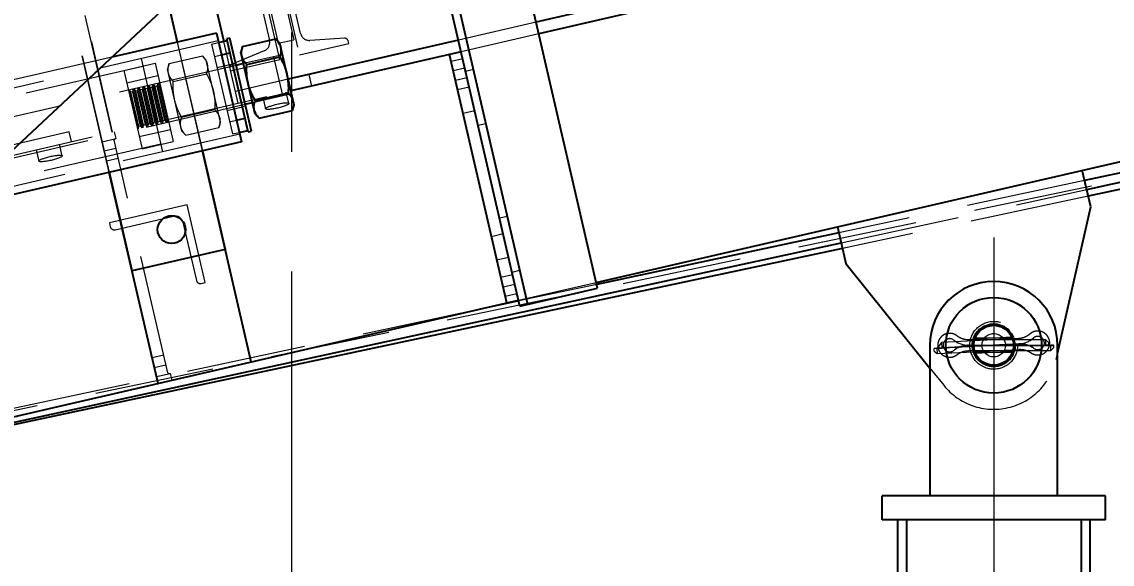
# Model space of a CAD drawing. Header units: millimetres. Extents: x 1293 to 41893, y 1011 to 26911.
# Drawn here: x 11206 to 11785, y 4931 to 5219 of the extents above; entities that cross this region are included whole.
import ezdxf

# ---------------------------------------------------------------- set-up
doc = ezdxf.new("R2010")
doc.units = ezdxf.units.MM
doc.header["$LTSCALE"] = 50
for name, pattern in [('CENTER', [10.16, 6.35, -1.27, 1.27, -1.27]), ('CENTERX2', [20.32, 12.7, -2.54, 2.54, -2.54]), ('HIDDEN', [1.905, 1.27, -0.635])]:
    doc.linetypes.add(name, pattern=pattern)
doc.layers.add('CAPA_1', color=7, linetype='Continuous')
doc.layers.add('STRUC', color=4, linetype='Continuous')
doc.styles.add('SLDTEXTSTYLE0', font='TXT', dxfattribs={"width": 0.75})
doc.dimstyles.new('SLDDIMSTYLE0', dxfattribs={"dimtxt": 100, "dimasz": 100, "dimexe": 0, "dimexo": 0.0625, "dimgap": 25, "dimtad": 2, "dimdec": 0, "dimlfac": 1.5, "dimrnd": 1e-09, "dimzin": 12, "dimdsep": 46, "dimtxsty": 'SLDTEXTSTYLE0', "dimsah": 1, "dimcen": 0.09, "dimadec": 0, "dimazin": 3, "dimtfac": 1, "dimtdec": 0, "dimtofl": 0, "dimtmove": 0, "dimatfit": 3, "dimfxl": 1, "dimfrac": 2, "dimtolj": 1, "dimtzin": 12, "dimarcsym": 0})
doc.dimstyles.new('SLDDIMSTYLE1', dxfattribs={"dimtxt": 100, "dimasz": 100, "dimexe": 0, "dimexo": 0.0625, "dimgap": 25, "dimtad": 2, "dimdec": 4, "dimlfac": 75, "dimzin": 12, "dimdsep": 46, "dimtxsty": 'SLDTEXTSTYLE0', "dimsah": 1, "dimcen": 0.09, "dimadec": 0, "dimazin": 3, "dimtfac": 1, "dimtdec": 0, "dimtofl": 0, "dimtmove": 0, "dimatfit": 3, "dimfxl": 1, "dimfrac": 2, "dimtolj": 1, "dimtzin": 12, "dimarcsym": 0})

# ---------------------------------------------------------------- blocks, each defined once
blk = doc.blocks.new('_D_3')
at = {"layer": 'CAPA_1', "transparency": 16777216}
blk.add_arc((9899.27, 4708.49), 5214.32, 0, 13, dxfattribs=at)
for points in [[(14979.94, 5881.46), (14986.48, 5780.49), (15016.52, 5787.13)], [(15113.58, 4708.49), (15128.01, 4808.64), (15097.24, 4808.34)]]:
    blk.add_solid(points, dxfattribs=at)
at = {"layer": 'CAPA_1', "transparency": 16777216, "insert": (15196.76, 5413.27), "char_height": 100, "attachment_point": 1, "rotation": 276.5, "style": 'SLDTEXTSTYLE0'}
blk.add_mtext('13°', dxfattribs=at)
blk = doc.blocks.new('_D_5')
at = {"layer": 'CAPA_1', "transparency": 16777216}
for p, q in [((11574.4, 7831.18), (17588.06, 7831.18)), ((17538.06, 7831.18), (17538.06, 4708.49)), ((16485.16, 4708.49), (17588.06, 4708.49))]:
    blk.add_line(p, q, dxfattribs=at)
for points in [[(17538.06, 7831.18), (17522.68, 7731.18), (17553.45, 7731.18)], [(17538.06, 4708.49), (17553.45, 4808.49), (17522.68, 4808.49)]]:
    blk.add_solid(points, dxfattribs=at)
at = {"layer": 'CAPA_1', "transparency": 16777216, "insert": (17409.15, 6122.06), "char_height": 100, "attachment_point": 1, "rotation": 90, "style": 'SLDTEXTSTYLE0'}
blk.add_mtext('4684', dxfattribs=at)

msp = doc.modelspace()

# ---------------------------------------------------------------- linework, layer by layer
at = {"color": 7, "linetype": 'CENTER', "lineweight": 18}
msp.add_line((11349.534742, 9150.3526874), (11349.534742, 4104.1632693), dxfattribs=at)
at = {"color": 7, "linetype": 'Continuous', "lineweight": 25}
for p, q in [((11511.9318597, 5077.463921), (11442.7661078, 5377.0537069)), ((11474.8083602, 5068.8932858), (11410.6207035, 5346.9205725)), ((11470.683527, 5067.940993), (11407.0489919, 5343.5724464)), ((11803.9098529, 5287.2445914), (11480.7259188, 5212.6317011)), ((11605.1039851, 5247.8636714), (11479.2974796, 5218.8189511)), ((11304.5697805, 5247.5083303), (11313.551908, 5208.602462)), ((11284.1989876, 5228.4127284), (11288.8672095, 5208.1924375)), ((11288.9321675, 5208.2074342), (11284.255235, 5228.4654548)), ((11309.6537709, 5212.9913933), (11254.0545493, 5200.1553016)), ((11309.6537709, 5212.9913933), (11322.9858701, 5155.2437275)), ((11310.8130187, 5207.9701396), (11315.360079, 5209.0199112)), ((11316.8180541, 5210.2322908), (11315.1681208, 5209.8513736)), ((11326.5656408, 5160.4832904), (11315.1681208, 5209.8513736)), ((11328.2155742, 5160.8642075), (11316.8180541, 5210.2322908)), ((11323.5149777, 5205.8424597), (11341.1424012, 5209.9120711)), ((11343.2399345, 5207.6627419), (11341.1424012, 5209.9120711)), ((11350.8369869, 5174.7562927), (11343.2399345, 5207.6627419)), ((11438.0491469, 5209.2960231), (11347.6795712, 5188.4325626)), ((11312.3126924, 5201.4743392), (11316.8597527, 5202.5241108)), ((11323.5149777, 5205.8424597), (11322.6157682, 5202.9012779)), ((11330.2128206, 5169.9948287), (11322.6157682, 5202.9012779)), ((11439.4775861, 5203.1087732), (11349.1080104, 5182.2453127)), ((11463.7637056, 5069.6856692), (11433.2903361, 5201.680334)), ((11324.0335624, 5196.7601365), (11320.1360821, 5195.8603323)), ((11325.7155416, 5196.3238462), (11343.3372329, 5200.3921342)), ((11330.1155222, 5177.2654364), (11347.7372135, 5181.3337244)), ((11324.8975461, 5175.2361659), (11328.7950264, 5176.1359702)), ((11349.9377774, 5171.815111), (11350.8369869, 5174.7562927)), ((11511.1992883, 5080.6370364), (11922.9149559, 5175.6890878)), ((11320.3269486, 5166.7607817), (11324.8740089, 5167.8105532)), ((11330.2128206, 5169.9948287), (11332.3103539, 5167.7454996)), ((11332.3103539, 5167.7454996), (11349.9377774, 5171.815111)), ((11930.356867, 5168.7130329), (11770.3474758, 5134.6655175)), ((11321.8266223, 5160.2649812), (11326.3736826, 5161.3147528)), ((11771.434525, 5129.9569901), (11934.0280113, 5165.2716985)), ((11937.8816818, 5161.6592639), (11772.2520614, 5126.4158509)), ((11326.5656408, 5160.4832904), (11328.2155742, 5160.8642075)), ((11322.9858701, 5155.2437275), (11167.9642476, 5119.4541659)), ((11302.1993087, 5150.4447717), (11314.2791803, 5098.1210992)), ((11328.1411363, 5038.374732), (11302.2642667, 5150.4597684)), ((11278.643137, 5026.9472184), (11252.7662674, 5139.0322548)), ((11264.911097, 5086.7235791), (11252.8312254, 5139.0472516)), ((11773.5750907, 5120.6851811), (11769.0760696, 5140.1725824)), ((11755.9808163, 5042.841818), (11773.5750907, 5120.6851811)), ((11639.160061, 5110.1791085), (11643.6590821, 5090.6917072)), ((11639.9144714, 5106.9113982), (11511.4444837, 5079.5749784)), ((11101.1379155, 4984.3710269), (11641.1280301, 5101.6548977)), ((11641.819057, 5098.6617316), (11101.3046868, 4983.6486614)), ((11314.2791803, 5098.1210992), (11264.911097, 5086.7235791)), ((11643.6590821, 5090.6917072), (11688.247483, 5035.1080511)), ((11470.683527, 5067.940993), (11511.9318597, 5077.463921)), ((11100.7881212, 4985.8861526), (11469.9509555, 5071.1141084)), ((11470.0320048, 5070.7630456), (11449.5840679, 5066.4120419)), ((11688.247483, 5047.2262403), (11688.247483, 4967.2262403)), ((11710.997509, 5047.2022), (11711.5308436, 5047.2022)), ((11710.9976338, 5047.1683345), (11711.5309747, 5047.1683345)), ((11711.9179662, 5050.0625736), (11711.365406, 5050.0625736)), ((11732.7001571, 5050.6198703), (11732.1483504, 5050.5910226)), ((11732.8628934, 5050.0625736), (11732.3103331, 5050.0625736)), ((11732.6973246, 5047.1683345), (11733.2306655, 5047.1683345)), ((11732.6974557, 5047.2022), (11733.2307903, 5047.2022)), ((11755.9808163, 4967.2262403), (11755.9808163, 5047.2262403)), ((11711.3743994, 5044.3560415), (11711.9274474, 5044.3560415)), ((11711.5388914, 5043.7992605), (11712.0911852, 5043.8281337)), ((11732.3008519, 5044.3560415), (11732.8539, 5044.3560415)), ((11662.847483, 4954.5262403), (11662.847483, 4967.2262403)), ((11781.3808163, 4967.2262403), (11662.847483, 4967.2262403)), ((11781.3808163, 4954.5262403), (11781.3808163, 4967.2262403)), ((11781.3808163, 4954.5262403), (11662.847483, 4954.5262403)), ((11671.0601497, 4954.5262403), (11671.0601497, 4917.4502403)), ((11675.801483, 4954.5262403), (11675.801483, 4917.4502403)), ((11768.4268163, 4954.5262403), (11768.4268163, 4917.4502403)), ((11773.1681497, 4954.5262403), (11773.1681497, 4917.4502403))]:
    msp.add_line(p, q, dxfattribs=at)
at = {"color": 1, "linetype": 'HIDDEN', "lineweight": 18}
for p, q in [((12893.0139557, 5364.89659), (10927.4567931, 4955.3114602)), ((11221.8430165, 5301.1990275), (11254.3559422, 5160.3700741)), ((11254.3570174, 5160.3703224), (11221.8440917, 5301.1992757)), ((11329.1391869, 5265.2130971), (11342.4487909, 5207.5628682)), ((11337.3888534, 5267.1176827), (11350.6984575, 5209.4674538)), ((11338.4606605, 5267.3651288), (11353.6973453, 5201.3677964)), ((11343.3040646, 5198.9683185), (11328.0673798, 5264.9656509)), ((11354.2577644, 5212.7910712), (11343.9719959, 5257.3436291)), ((11327.5069607, 5253.5423762), (11337.7927291, 5208.9898183)), ((11252.7662674, 5139.0322548), (11228.1794039, 5245.5296611)), ((11252.8312254, 5139.0472516), (11228.2356513, 5245.5823875)), ((11479.2974796, 5218.8189511), (11438.0491469, 5209.2960231)), ((11310.6060637, 5208.8665601), (10944.8924994, 5124.434931)), ((11288.8672095, 5208.1924375), (11302.1993087, 5150.4447717)), ((11302.2642667, 5150.4597684), (11288.9321675, 5208.2074342)), ((11307.1104124, 5207.1153256), (11310.8130187, 5207.9701396)), ((11321.1282595, 5175.7856782), (11313.551908, 5208.602462)), ((11342.4487909, 5207.5628682), (11350.6984575, 5209.4674538)), ((11353.6973453, 5201.3677964), (11379.8322889, 5207.4015236)), ((11377.5743191, 5210.2629183), (11359.1700852, 5209.1253372)), ((11379.8322889, 5207.4015236), (11379.5041594, 5208.8228085)), ((11480.7259188, 5212.6317011), (11439.4775861, 5203.1087732)), ((11307.1104124, 5207.1153256), (11318.1240161, 5159.4101672)), ((11334.9845164, 5203.5416587), (11317.9442179, 5196.4962247)), ((11320.1360821, 5195.8603323), (10989.1490669, 5119.4459588)), ((11254.0545493, 5200.1553016), (11155.5032221, 5177.402935)), ((11260.5937893, 5193.14668), (11277.0931224, 5196.9558512)), ((11269.682521, 5199.4186158), (11281.1100346, 5149.9206165)), ((11277.0931224, 5196.9558512), (11286.691034, 5155.3827284)), ((11284.5401751, 5196.8444175), (11283.6409656, 5193.9032358)), ((11284.5401751, 5196.8444175), (11302.1675986, 5200.9140289)), ((11304.265132, 5198.6646998), (11302.1675986, 5200.9140289)), ((11311.8621844, 5165.7582506), (11304.265132, 5198.6646998)), ((11308.6100861, 5200.6195252), (11312.3126924, 5201.4743392)), ((11318.2480756, 5196.5106235), (11309.9984091, 5194.6060379)), ((11317.1691209, 5192.9345914), (11343.3040646, 5198.9683185)), ((11319.9456236, 5196.685299), (11318.2956903, 5196.3043818)), ((11344.6577288, 5201.5216005), (11324.0335624, 5196.7601365)), ((11339.9222902, 5200.4283384), (11344.6837542, 5179.804172)), ((11434.1283066, 5198.0506853), (11440.3155565, 5199.4791245)), ((11270.6348138, 5195.2937825), (10945.8447922, 5120.3100977)), ((11260.5937893, 5193.14668), (11270.1917009, 5151.5735573)), ((11262.093463, 5186.6508796), (11278.5927961, 5190.4600508)), ((11291.238018, 5160.9967866), (11283.6409656, 5193.9032358)), ((11286.740739, 5187.325804), (11304.3624304, 5191.394092)), ((11360.3141756, 5184.8324598), (11358.8857364, 5191.0197097)), ((11435.253752, 5193.1758454), (11441.441002, 5194.6042846)), ((11446.0108761, 5193.6288936), (11441.8860428, 5192.6766008)), ((11270.5652912, 5184.4160135), (11270.3923703, 5183.0076861)), ((11275.3267552, 5163.7918471), (11270.5652912, 5184.4160135)), ((11276.0049941, 5163.9484309), (11271.2435301, 5184.5725973)), ((11272.0163204, 5183.3826045), (11271.2435301, 5184.5725973)), ((11273.1636114, 5185.0158829), (11272.9906905, 5183.6075555)), ((11277.9250754, 5164.3917166), (11273.1636114, 5185.0158829)), ((11278.6033143, 5164.5483004), (11273.8418503, 5185.1724667)), ((11274.6146406, 5183.982474), (11273.8418503, 5185.1724667)), ((11275.5890107, 5184.207425), (11274.6146406, 5183.982474)), ((11275.7619315, 5185.6157524), (11275.5890107, 5184.207425)), ((11279.7506052, 5166.1815788), (11275.5890107, 5184.207425)), ((11280.5233955, 5164.9915861), (11275.7619315, 5185.6157524)), ((11281.2016344, 5165.1481698), (11276.4401704, 5185.7723362)), ((11277.2129608, 5184.5823434), (11276.4401704, 5185.7723362)), ((11278.1873309, 5184.8072945), (11277.2129608, 5184.5823434)), ((11281.3745553, 5166.5564972), (11277.2129608, 5184.5823434)), ((11278.3602517, 5186.2156219), (11278.1873309, 5184.8072945)), ((11282.3489254, 5166.7814483), (11278.1873309, 5184.8072945)), ((11283.1217157, 5165.5914555), (11278.3602517, 5186.2156219)), ((11283.7999546, 5165.7480393), (11279.0384906, 5186.3722057)), ((11279.811281, 5185.1822129), (11279.0384906, 5186.3722057)), ((11347.6795712, 5188.4325626), (11319.6998203, 5181.9729281)), ((11436.4560995, 5187.9679062), (11442.6433494, 5189.3963454)), ((11443.8286604, 5184.2621997), (11437.6414105, 5182.8337605)), ((10996.1327108, 5100.7545438), (11349.1080104, 5182.2453127)), ((11268.2100336, 5162.1488225), (11263.4485696, 5182.7729888)), ((11264.2213599, 5181.5829961), (11263.4485696, 5182.7729888)), ((11265.19573, 5181.8079471), (11264.2213599, 5181.5829961)), ((11268.3829544, 5163.5571499), (11264.2213599, 5181.5829961)), ((11265.3686508, 5183.2162745), (11265.19573, 5181.8079471)), ((11269.3573245, 5163.7821009), (11265.19573, 5181.8079471)), ((11270.1301148, 5162.5921081), (11265.3686508, 5183.2162745)), ((11270.8083537, 5162.7486919), (11266.0468898, 5183.3728583)), ((11266.8196801, 5182.1828655), (11266.0468898, 5183.3728583)), ((11267.7940502, 5182.4078166), (11266.8196801, 5182.1828655)), ((11270.9812746, 5164.1570193), (11266.8196801, 5182.1828655)), ((11267.966971, 5183.816144), (11267.7940502, 5182.4078166)), ((11271.9556447, 5164.3819704), (11267.7940502, 5182.4078166)), ((11272.728435, 5163.1919776), (11267.966971, 5183.816144)), ((11273.4066739, 5163.3485614), (11268.6452099, 5183.9727278)), ((11269.4180003, 5182.782735), (11268.6452099, 5183.9727278)), ((11270.3923703, 5183.0076861), (11269.4180003, 5182.782735)), ((11273.5795948, 5164.7568888), (11269.4180003, 5182.782735)), ((11274.5539648, 5164.9818399), (11270.3923703, 5183.0076861)), ((11272.9906905, 5183.6075555), (11272.0163204, 5183.3826045)), ((11276.1779149, 5165.3567583), (11272.0163204, 5183.3826045)), ((11277.152285, 5165.5817093), (11272.9906905, 5183.6075555)), ((11278.7762351, 5165.9566278), (11274.6146406, 5183.982474)), ((11328.7950264, 5176.1359702), (11349.4191927, 5180.8974341)), ((11334.3527998, 5178.8388039), (11335.7507892, 5172.7834464)), ((11348.125289, 5175.6403248), (11346.7272996, 5181.6956823)), ((10993.9105309, 5098.8217924), (11324.8975461, 5175.2361659)), ((11315.2360194, 5171.9194549), (11323.485686, 5173.8240405)), ((11323.4380714, 5174.0302822), (11325.0880047, 5174.4111993)), ((11283.7999546, 5165.7480393), (11283.9728755, 5167.1563667)), ((11291.1407196, 5168.2673943), (11308.762411, 5172.3356823)), ((11440.4982889, 5170.4592607), (11446.6855388, 5171.8876999)), ((11268.2100336, 5162.1488225), (11268.3829544, 5163.5571499)), ((11268.3829544, 5163.5571499), (11269.3573245, 5163.7821009)), ((11268.6920272, 5158.0693577), (11285.1913603, 5161.8785289)), ((11269.3573245, 5163.7821009), (11270.1301148, 5162.5921081)), ((11270.8083537, 5162.7486919), (11270.9812746, 5164.1570193)), ((11270.9812746, 5164.1570193), (11271.9556447, 5164.3819704)), ((11271.9556447, 5164.3819704), (11272.728435, 5163.1919776)), ((11273.4066739, 5163.3485614), (11273.5795948, 5164.7568888)), ((11273.5795948, 5164.7568888), (11274.5539648, 5164.9818399)), ((11274.5539648, 5164.9818399), (11275.3267552, 5163.7918471)), ((11276.0049941, 5163.9484309), (11276.1779149, 5165.3567583)), ((11276.1779149, 5165.3567583), (11277.152285, 5165.5817093)), ((11277.152285, 5165.5817093), (11277.9250754, 5164.3917166)), ((11278.6033143, 5164.5483004), (11278.7762351, 5165.9566278)), ((11278.7762351, 5165.9566278), (11279.7506052, 5166.1815788)), ((11279.7506052, 5166.1815788), (11280.5233955, 5164.9915861)), ((11281.2016344, 5165.1481698), (11281.3745553, 5166.5564972)), ((11281.3745553, 5166.5564972), (11282.3489254, 5166.7814483)), ((11282.3489254, 5166.7814483), (11283.1217157, 5165.5914555)), ((11293.3355514, 5158.7474574), (11310.9629749, 5162.8170688)), ((11310.9629749, 5162.8170688), (11311.8621844, 5165.7582506)), ((11316.6243424, 5165.9059677), (11320.3269486, 5166.7607817)), ((11448.4921054, 5164.0625999), (11452.6169387, 5165.0148927)), ((11322.0335773, 5159.3685608), (10956.320013, 5074.9369317)), ((11231.5749816, 5160.5842969), (11083.0809837, 5126.3017562)), ((11232.7747205, 5155.3876565), (11231.5749816, 5160.5842969)), ((11249.007738, 5155.3122345), (11256.2777387, 5156.9906464)), ((11283.8707716, 5032.5322082), (11255.3166328, 5156.2137717)), ((11255.4397683, 5160.6202951), (11256.2777387, 5156.9906464)), ((11270.1917009, 5151.5735573), (11286.691034, 5155.3827284)), ((11291.238018, 5160.9967866), (11293.3355514, 5158.7474574)), ((11318.1240161, 5159.4101672), (11321.8266223, 5160.2649812)), ((11280.1577418, 5154.0454498), (10955.3677202, 5079.061765)), ((11214.0505758, 5151.0648471), (11215.4523147, 5144.9932489)), ((11227.8268145, 5147.8501273), (11226.4250756, 5153.9217255)), ((11250.1331834, 5150.4373946), (11256.3204333, 5151.8658338)), ((11251.3355309, 5145.2294554), (11257.5227808, 5146.6578946)), ((11770.3474758, 5134.6655175), (11639.9144714, 5106.9113982)), ((11641.1280301, 5101.6548977), (11771.434525, 5129.9569901)), ((11772.2520614, 5126.4158509), (11641.819057, 5098.6617316)), ((11294.1055629, 5121.7554359), (11252.8572301, 5112.2325079)), ((11303.6284908, 5080.5071031), (11294.1055629, 5121.7554359)), ((11255.8686397, 5108.5830592), (11286.8081891, 5115.726017)), ((11464.0069604, 5115.6792884), (11459.8821272, 5114.7269956)), ((11252.8572301, 5112.2325079), (11253.3341383, 5110.1667914)), ((11291.8853152, 5112.5534765), (11299.028273, 5081.6139271)), ((11461.8247447, 5106.3125945), (11455.6374948, 5104.8841554)), ((11458.4943732, 5092.5096555), (11464.6816231, 5093.9380947)), ((11466.4881898, 5086.1129947), (11470.6130231, 5087.0652875)), ((11301.5627743, 5080.0301949), (11303.6284908, 5080.5071031)), ((11460.5979422, 5083.398097), (11466.7851922, 5084.8265362)), ((11469.9509555, 5071.1141084), (11511.1992883, 5080.6370364)), ((11461.8002897, 5078.1901578), (11467.9875396, 5079.618597)), ((11462.9257352, 5073.3153179), (11469.1129851, 5074.7437571)), ((11511.4444837, 5079.5749784), (11470.0320048, 5070.7630456)), ((11449.5840679, 5066.4120419), (10927.4567931, 4955.3114602)), ((11731.834721, 5051.4436449), (11712.0055589, 5050.4070007)), ((11690.4491965, 5045.5489604), (11691.8648016, 5045.635003)), ((11690.5238629, 5044.1207239), (11690.4491965, 5045.5489604)), ((11691.8673118, 5045.586988), (11690.4504516, 5045.5249528)), ((11735.4298091, 5047.912528), (11691.8648016, 5045.635003)), ((11691.8648016, 5045.635003), (11692.0141345, 5042.7785302)), ((11735.4323193, 5047.864513), (11691.8673118, 5045.586988)), ((11694.4218494, 5048.6187275), (11693.0796556, 5047.128456)), ((11693.1543221, 5045.7002196), (11693.0796556, 5047.128456)), ((11694.5686721, 5045.8102697), (11693.153067, 5045.7242271)), ((11693.1543221, 5045.7002196), (11694.5711823, 5045.7622547)), ((11732.1483504, 5050.5910226), (11694.4218494, 5048.6187275)), ((11694.4218494, 5048.6187275), (11694.5686721, 5045.8102697)), ((11735.4280411, 5047.9463473), (11694.5686721, 5045.8102697)), ((11735.4305513, 5047.8983322), (11694.5711823, 5045.7622547)), ((11695.2091916, 5047.2333479), (11695.2091916, 5047.1852672)), ((11711.365406, 5050.0625736), (11708.78082, 5050.0625736)), ((11708.78082, 5047.2502806), (11749.6959866, 5047.2502806)), ((11708.78082, 5047.2164151), (11752.40532, 5047.2164151)), ((11708.78082, 5047.2022), (11710.997509, 5047.2022)), ((11708.78082, 5047.1683345), (11710.9976338, 5047.1683345)), ((11711.5308436, 5047.2022), (11732.6974557, 5047.2022)), ((11711.5309747, 5047.1683345), (11732.6973246, 5047.1683345)), ((11732.3103331, 5050.0625736), (11711.9179662, 5050.0625736)), ((11732.0428955, 5050.9304069), (11712.1866546, 5050.9304069)), ((11735.2812184, 5050.7548051), (11732.7001571, 5050.6198703)), ((11749.6959866, 5050.0625736), (11732.8628934, 5050.0625736)), ((11733.2306655, 5047.1683345), (11752.40532, 5047.1683345)), ((11733.2307903, 5047.2022), (11749.6959866, 5047.2022)), ((11748.9845555, 5048.589963), (11748.9820453, 5048.6379781)), ((11749.6959866, 5047.2022), (11749.6959866, 5050.0625736)), ((11751.1141533, 5048.6444069), (11749.6959866, 5050.0625736)), ((11749.6959866, 5047.2502806), (11751.1141533, 5047.2382604)), ((11751.1141533, 5047.2142201), (11749.6959866, 5047.2022)), ((11751.1141533, 5048.6444069), (11751.1141533, 5047.2142201)), ((11753.8234866, 5047.204395), (11752.40532, 5047.2164151)), ((11752.40532, 5047.1683345), (11753.8234866, 5047.1803547)), ((11752.40532, 5044.3560415), (11752.40532, 5047.1683345)), ((11752.40532, 5044.3560415), (11753.8234866, 5045.7742082)), ((11753.8234866, 5047.204395), (11753.8234866, 5045.7742082)), ((11275.4773736, 5040.6596461), (11281.6646235, 5042.0880853)), ((11690.5238629, 5044.1207239), (11692.0141345, 5042.7785302)), ((11692.0141345, 5042.7785302), (11711.5388914, 5043.7992605)), ((11708.78082, 5044.3560415), (11711.3743994, 5044.3560415)), ((11711.9274474, 5044.3560415), (11732.3008519, 5044.3560415)), ((11712.0911852, 5043.8281337), (11735.579142, 5045.0560552)), ((11712.1854038, 5043.5220736), (11732.0416447, 5043.5220736)), ((11712.3935783, 5043.0088357), (11732.2227404, 5044.0454799)), ((11732.8539, 5044.3560415), (11752.40532, 5044.3560415)), ((11755.2776107, 5039.7305848), (11755.9808163, 5042.841818)), ((11276.6797211, 5035.451707), (11282.866971, 5036.8801462)), ((11688.247483, 5035.1080511), (11695.5929074, 5025.9512853)), ((11277.8051666, 5030.5768671), (11285.0751673, 5032.255279)), ((11285.0751673, 5032.255279), (11285.9131377, 5028.6256303))]:
    msp.add_line(p, q, dxfattribs=at)
at = {"color": 7, "linetype": 'Continuous', "lineweight": 25}
for centre, radius in [((11285.8459544, 5108.6618402), 7.4083333), ((11722.1141497, 5047.2262403), 25.4), ((11722.1141497, 5047.2262403), 11.1166667), ((11722.1141497, 5047.2262403), 10.5833333)]:
    msp.add_circle(centre, radius, dxfattribs=at)
at = {"color": 1, "linetype": 'HIDDEN', "lineweight": 18}
for radius in [25.3333333, 12.7, 11.43, 6.2156905]:
    msp.add_circle((11722.1141497, 5047.2262403), radius, dxfattribs=at)
for centre, radius, start, end in [((11333.1729159, 5207.9232503), 4.7413333, 292.463, 13), ((11358.8775777, 5213.8576391), 4.7413333, 193, 273.537), ((11377.6892328, 5208.4037997), 1.8626667, 13, 93.537), ((11318.6559181, 5194.7748851), 1.8626667, 112.463, 193), ((11287.7604819, 5111.6011837), 4.2333333, 13, 103), ((11255.3932551, 5110.6421759), 2.11328, 193, 283), ((11301.0873898, 5082.0893117), 2.11328, 193, 283), ((11745.4731654, 5048.4545382), 3.5135859, 234.65083304, 131.3344238819), ((11745.4756755, 5048.4065231), 3.5135859, 234.65083304, 131.3344238819), ((11698.7228633, 5047.2333479), 3.5135859, 51.658204579, 308.341795421), ((11698.7228633, 5047.1852672), 3.5135859, 51.6582045791, 308.341795421), ((11708.7807949, 5059.9505662), 12.7002856, 231.6603056228, 270.000113206), ((11708.7807949, 5059.9024856), 12.7002856, 231.6603056228, 270.000113206), ((11708.7807949, 5034.5161295), 12.7002856, 89.9998867941, 128.3396943772), ((11708.7807949, 5034.4680489), 12.7002856, 89.9998867941, 128.3396943772), ((11734.7650163, 5060.6293143), 12.7002856, 272.9925152549, 311.3323228381), ((11736.092884, 5035.2295636), 12.7002856, 54.6529340837, 92.9927416669), ((11734.7675265, 5060.5812993), 12.7002856, 272.9925152549, 311.3323228381), ((11736.0953942, 5035.1815485), 12.7002856, 54.6529340838, 92.9927416669), ((11722.1141497, 5047.2262403), 34, 218.73607922, 347.26392078)]:
    msp.add_arc(centre, radius, start, end, dxfattribs=at)
at = {"color": 7, "linetype": 'Continuous', "lineweight": 25}
msp.add_arc((11722.1141497, 5047.2262403), 33.8666667, 0, 180, dxfattribs=at)
at = {"color": 1, "linetype": 'HIDDEN', "lineweight": 18}
for centre in [(11341.9380391, 5174.2118856), (11221.6395646, 5146.4216881)]:
    msp.add_ellipse(centre, major_axis=(6.1872499, 1.4284392), ratio=0.166678825, dxfattribs=at)
for centre, start_param, end_param in [((11260.4726744, 5157.4041377), 2.4816109951, 3.1415926536), ((11289.0268132, 5033.7225742), 3.1415926536, 3.8015743121)]:
    msp.add_ellipse(centre, major_axis=(5.1560416, 1.190366), ratio=0.166678825, start_param=start_param, end_param=end_param, dxfattribs=at)
at = {"color": 7, "linetype": 'Continuous', "lineweight": 25}
for points, knots in [([(11341.1424012, 5209.9120711), (11341.7599404, 5209.1844381), (11342.6932793, 5208.0847052), (11343.460087, 5206.4538929), (11343.9072278, 5204.8576782), (11343.9715994, 5202.8364585), (11343.5499751, 5201.2118668), (11343.3372329, 5200.3921342)], [0, 0, 0, 0, 0.26454351891, 0.39982686384, 0.53508586858, 0.76541475049, 1, 1, 1, 1]), ([(11325.7155416, 5196.3238462), (11325.0974742, 5197.051529), (11324.1633411, 5198.1513324), (11323.3953602, 5199.7822703), (11322.9473094, 5201.3782601), (11322.8818155, 5203.3989365), (11323.3026389, 5205.0229939), (11323.5149777, 5205.8424597)], [0, 0, 0, 0, 0.2646118898, 0.3999284087, 0.5352204736, 0.7654818722, 1, 1, 1, 1]), ([(11330.1155222, 5177.2654364), (11329.7134631, 5178.0139592), (11328.5299672, 5180.2173008), (11326.9377391, 5184.1152615), (11325.9295408, 5188.5725369), (11325.5935931, 5192.6833722), (11325.6747564, 5195.1063025), (11325.7155416, 5196.3238462)], [0, 0, 0, 0, 0.12843068202, 0.37804686971, 0.63375678519, 0.81595958377, 1, 1, 1, 1]), ([(11343.3372329, 5200.3921342), (11343.9025523, 5199.3257245), (11345.0379966, 5197.1838399), (11346.5246564, 5193.3819029), (11347.5848629, 5188.9264642), (11347.8699394, 5184.7242317), (11347.7704489, 5182.1827293), (11347.7372135, 5181.3337244)], [0, 0, 0, 0, 0.18234561058, 0.36624126778, 0.61554311568, 0.87156976541, 1, 1, 1, 1]), ([(11347.7372135, 5181.3337244), (11348.3552809, 5180.6060416), (11349.289414, 5179.5062383), (11350.0573949, 5177.8753003), (11350.5054457, 5176.2793106), (11350.5709396, 5174.2586342), (11350.1501162, 5172.6345767), (11349.9377774, 5171.815111)], [0, 0, 0, 0, 0.2646118898, 0.3999284087, 0.5352204736, 0.7654818722, 1, 1, 1, 1]), ([(11332.3103539, 5167.7454996), (11331.6928147, 5168.4731326), (11330.7594758, 5169.5728655), (11329.9926681, 5171.2036777), (11329.5455273, 5172.7998925), (11329.4811557, 5174.8211121), (11329.90278, 5176.4457039), (11330.1155222, 5177.2654364)], [0, 0, 0, 0, 0.2645435189, 0.3998268638, 0.5350858686, 0.7654147505, 1, 1, 1, 1])]:
    msp.add_open_spline(points, degree=3, knots=knots, dxfattribs=at)
at = {"color": 1, "linetype": 'HIDDEN', "lineweight": 18}
for points, knots in [([(11286.740739, 5187.325804), (11286.1226716, 5188.0534869), (11285.1885386, 5189.1532902), (11284.4205577, 5190.7842282), (11283.9725068, 5192.3802179), (11283.9070129, 5194.4008943), (11284.3278363, 5196.0249518), (11284.5401751, 5196.8444175)], [0, 0, 0, 0, 0.2646118898, 0.3999284087, 0.5352204736, 0.7654818722, 1, 1, 1, 1]), ([(11302.1675986, 5200.9140289), (11302.7851378, 5200.1863959), (11303.7184768, 5199.086663), (11304.4852844, 5197.4558508), (11304.9324253, 5195.859636), (11304.9967969, 5193.8384164), (11304.5751725, 5192.2138246), (11304.3624304, 5191.394092)], [0, 0, 0, 0, 0.2645435189, 0.3998268638, 0.5350858686, 0.7654147505, 1, 1, 1, 1]), ([(11304.3624304, 5191.394092), (11304.9277497, 5190.3276823), (11306.0631941, 5188.1857977), (11307.5498539, 5184.3838607), (11308.6100604, 5179.928422), (11308.8951368, 5175.7261895), (11308.7956464, 5173.1846871), (11308.762411, 5172.3356823)], [0, 0, 0, 0, 0.1823456106, 0.3662412678, 0.6155431157, 0.8715697654, 1, 1, 1, 1]), ([(11291.1407196, 5168.2673943), (11290.7386605, 5169.015917), (11289.5551647, 5171.2192586), (11287.9629365, 5175.1172194), (11286.9547382, 5179.5744947), (11286.6187906, 5183.68533), (11286.6999538, 5186.1082604), (11286.740739, 5187.325804)], [0, 0, 0, 0, 0.12843068202, 0.37804686971, 0.63375678519, 0.81595958377, 1, 1, 1, 1]), ([(11293.3355514, 5158.7474574), (11292.7180122, 5159.4750904), (11291.7846732, 5160.5748233), (11291.0178656, 5162.2056355), (11290.5707247, 5163.8018503), (11290.5063531, 5165.82307), (11290.9279775, 5167.4476617), (11291.1407196, 5168.2673943)], [0, 0, 0, 0, 0.2645435189, 0.3998268638, 0.5350858686, 0.7654147505, 1, 1, 1, 1]), ([(11308.762411, 5172.3356823), (11309.3804784, 5171.6079994), (11310.3146114, 5170.5081961), (11311.0825923, 5168.8772581), (11311.5306432, 5167.2812684), (11311.5961371, 5165.260592), (11311.1753137, 5163.6365346), (11310.9629749, 5162.8170688)], [0, 0, 0, 0, 0.2646118898, 0.3999284087, 0.5352204736, 0.7654818722, 1, 1, 1, 1]), ([(11702.6619689, 5052.1897615), (11702.443528, 5052.3494804), (11701.913766, 5052.7368299), (11700.9656055, 5053.1855076), (11699.8462969, 5053.4953645), (11698.6872909, 5053.5942591), (11697.5300441, 5053.4820995), (11696.4121961, 5053.1617297), (11695.3710174, 5052.6440076), (11694.4409846, 5051.9460395), (11693.6529558, 5051.0909895), (11693.0330612, 5050.1072102), (11692.6018593, 5049.0273291), (11692.3736489, 5047.8871589), (11692.3559971, 5046.7245117), (11692.5494877, 5045.5779442), (11692.947703, 5044.4854791), (11693.5374365, 5043.4833443), (11694.29913, 5042.6047731), (11695.2075287, 5041.8788953), (11696.2324932, 5041.3298016), (11697.3400925, 5040.9756303), (11698.4933796, 5040.8283945), (11699.6549175, 5040.8919833), (11700.7831677, 5041.1680028), (11701.8045228, 5041.6127764), (11702.39008, 5042.0335008), (11702.6619689, 5042.2288536)], [0, 0, 0, 0, 0.02854054286, 0.06921639952, 0.10992089379, 0.15062558878, 0.19133038417, 0.23203523869, 0.27274010419, 0.31344493666, 0.35414969642, 0.39485435339, 0.43555889099, 0.47626330835, 0.51696762041, 0.55767185599, 0.59837604321, 0.63908022629, 0.679784451, 0.72048875762, 0.76119317567, 0.80189772, 0.84260238886, 0.88330716411, 0.92401201001, 0.96471687693, 1, 1, 1, 1]), ([(11708.78082, 5050.0625736), (11708.5585256, 5050.0671423), (11707.8561268, 5050.0815783), (11706.6805379, 5050.2544087), (11705.2935511, 5050.6612974), (11704.0043197, 5051.2589549), (11703.1476098, 5051.8117666), (11702.7251622, 5052.1405755), (11702.6619689, 5052.1897615)], [0, 0, 0, 0, 0.1011043075, 0.3194663397, 0.5379809037, 0.7564959169, 0.9635745698, 1, 1, 1, 1]), ([(11741.2806698, 5053.1985418), (11741.1107381, 5053.0551667), (11740.573789, 5052.6021311), (11739.5769156, 5051.9555259), (11738.2667148, 5051.3450577), (11736.9039207, 5050.9423943), (11735.8955219, 5050.7917029), (11735.3611508, 5050.7596062), (11735.2812184, 5050.7548051)], [0, 0, 0, 0, 0.1011040479, 0.319467753, 0.5379835537, 0.7564990969, 0.9635765773, 1, 1, 1, 1]), ([(11741.8007037, 5043.251218), (11742.0271852, 5043.1031211), (11742.5764472, 5042.7439574), (11743.546739, 5042.3453926), (11744.680698, 5042.0943946), (11745.8432865, 5042.0561436), (11746.9930995, 5042.2285672), (11748.0926974, 5042.6068601), (11749.1054273, 5043.1782335), (11749.9977526, 5043.9238044), (11750.7400666, 5044.8188293), (11751.3077552, 5045.8336302), (11751.6819913, 5046.9345506), (11751.850365, 5048.0850801), (11751.8072939, 5049.2470633), (11751.5542077, 5050.3819656), (11751.0995007, 5051.452151), (11750.4582525, 5052.4221307), (11749.6517298, 5053.2597376), (11748.7066737, 5053.9372003), (11747.6544401, 5054.4320344), (11746.529861, 5054.7278977), (11745.3704598, 5054.8147225), (11744.2138257, 5054.6905795), (11743.1015245, 5054.3560333), (11742.1047827, 5053.8585439), (11741.541989, 5053.4078228), (11741.2806698, 5053.1985418)], [0, 0, 0, 0, 0.0285405429, 0.0692163995, 0.1099208938, 0.1506255888, 0.1913303842, 0.2320352387, 0.2727401042, 0.3134449367, 0.3541496964, 0.3948543534, 0.435558891, 0.4762633083, 0.5169676204, 0.557671856, 0.5983760432, 0.6390802263, 0.679784451, 0.7204887576, 0.7611931757, 0.80189772, 0.8426023889, 0.8833071641, 0.92401201, 0.9647168769, 1, 1, 1, 1]), ([(11702.6619689, 5042.2288536), (11702.8391542, 5042.3631615), (11703.3990228, 5042.7875465), (11704.4282943, 5043.3812256), (11705.7685794, 5043.922459), (11707.1505371, 5044.2534252), (11708.1654279, 5044.3512652), (11708.7007459, 5044.35542), (11708.78082, 5044.3560415)], [0, 0, 0, 0, 0.1011040479, 0.319467753, 0.5379835537, 0.7564990969, 0.9635765773, 1, 1, 1, 1]), ([(11735.579142, 5045.0560552), (11735.8013717, 5045.0630981), (11736.5035663, 5045.0853523), (11737.686575, 5044.9741321), (11739.0929129, 5044.6402094), (11740.4115884, 5044.1106745), (11741.2959909, 5043.6033433), (11741.7350286, 5043.2970378), (11741.8007037, 5043.251218)], [0, 0, 0, 0, 0.1011043075, 0.3194663397, 0.5379809037, 0.7564959169, 0.9635745698, 1, 1, 1, 1])]:
    msp.add_open_spline(points, degree=3, knots=knots, dxfattribs=at)
at = {"layer": 'CAPA_1', "linetype": 'CENTERX2', "lineweight": 18, "ltscale": 0.666667}
msp.add_line((11722.1141497, 5104.5262403), (11722.1141497, 4571.1929069), dxfattribs=at)
at = {"layer": 'STRUC', "linetype": 'Continuous', "lineweight": 25}
msp.add_line((10991.4356025, 4953.9760359), (12187.9357139, 6075.5764474), dxfattribs=at)

# ---------------------------------------------------------------- dimensions: what is measured, and where the dimension line sits
at = {"layer": 'CAPA_1'}
dim = msp.add_linear_dim(base=(17538.0605071, 4708.4929069), p1=(11510.8968592, 7831.1769069), p2=(16421.6646746, 4708.4929069), angle=90, dimstyle='SLDDIMSTYLE0', dxfattribs=at)
dim.commit()
dim.dimension.update_dxf_attribs({"geometry": '_D_5', "text_midpoint": (17538.0605071, 6269.8349069), "dimtype": 160})
dim = msp.add_angular_dim_2l(base=(15080.062669, 5298.7701303), line1=((16421.6646746, 4708.4929069), (6449.8953906, 4708.4929069)), line2=((16705.6180701, 6279.8631045), (11026.6060803, 4968.759879)), dimstyle='SLDDIMSTYLE1', dxfattribs=at)
dim.commit()
dim.dimension.update_dxf_attribs({"geometry": '_D_3', "text_midpoint": (15080.062669, 5298.7701303), "dimtype": 162})

doc.saveas('drawing.dxf')
